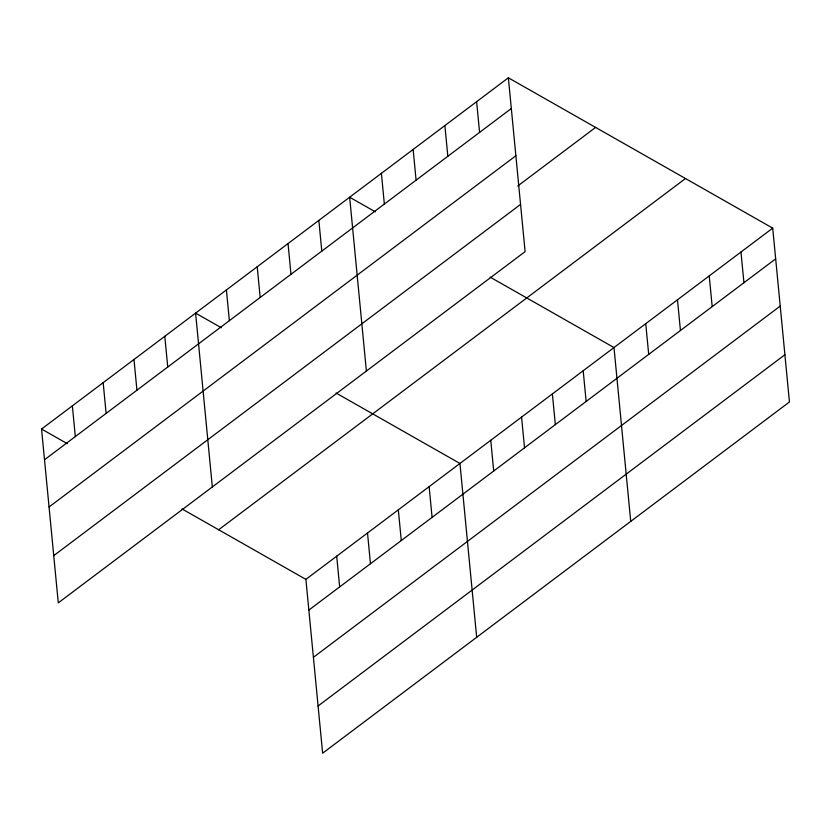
<?xml version="1.0" encoding="UTF-8"?>
<svg xmlns="http://www.w3.org/2000/svg" width="831" height="831" viewBox="0 0 831 831"><rect width="100%" height="100%" fill="white"/><g stroke="black" fill="none" stroke-linecap="round" stroke-linejoin="round"><path stroke-width="1.25" d="M508.364 77.802L525.109 251.627L58.284 602.859L41.55 429.035L508.364 77.802L772.716 228.141L789.45 401.965L322.636 753.198L305.891 579.373L182.041 508.936M44.51 459.751L511.325 108.518M49.06 506.983L515.874 155.75M517.775 185.967L595.598 127.413M53.745 555.638L520.559 204.405M218.657 529.763L685.482 178.53M305.891 579.373L772.716 228.141M308.852 610.089L775.666 258.856M313.401 657.321L780.216 306.088M318.086 705.976L784.9 354.744M375.373 211.853L349.654 197.227L366.388 371.041M490.145 277.128L613.995 347.566L630.729 521.38M221.326 327.757L195.597 313.131L212.341 486.956M336.098 393.032L459.948 463.469L476.682 637.294M41.55 429.035L67.269 443.661M740.972 252.022L743.932 282.748M709.227 275.913L712.188 306.629M677.483 299.794L680.444 330.509M645.739 323.675L648.699 354.401M583.185 370.74L586.146 401.466M552.376 393.925L555.337 424.641M521.567 417.11L524.527 447.826M476.62 101.683L479.58 132.409M490.757 440.285L493.707 471M444.876 125.574L447.836 156.29M413.142 149.455L416.092 180.171M429.139 486.654L432.089 517.37M381.398 173.336L384.348 204.062M398.329 509.829L401.28 540.545M367.51 533.014L370.47 563.73M318.844 220.402L321.794 251.128M336.7 556.188L339.661 586.915M288.035 243.587L290.985 274.303M257.215 266.772L260.176 297.488M226.406 289.946L229.366 320.662M164.787 336.306L167.748 367.032M133.978 359.491L136.938 390.206M103.169 382.675L106.129 413.391M72.359 405.85L75.32 436.576"/></g></svg>
